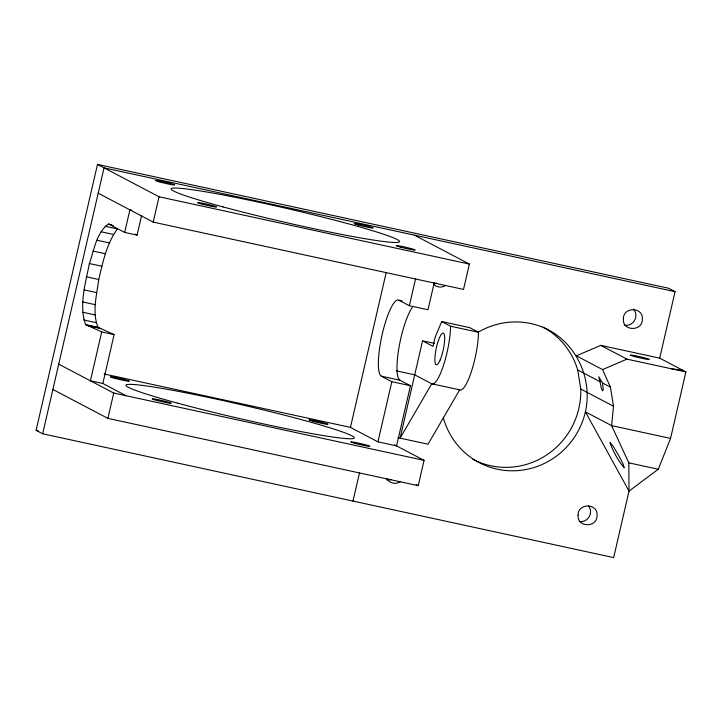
<?xml version="1.0" encoding="UTF-8"?>
<svg xmlns="http://www.w3.org/2000/svg" width="722" height="722" viewBox="0 0 722 722"><rect width="100%" height="100%" fill="white"/><g stroke="black" fill="none" stroke-linecap="round" stroke-linejoin="round"><path stroke-width="1.08" d="M126.151 395.755L102.831 383.49L114.112 334.611L101.703 331.921L85.575 324.602C78.725 304.919 85.62 283.286 89.375 263.548C94.176 250.128 96.197 232.863 108.471 224.028L110.547 224.479M114.112 334.611L97.984 327.301C91.956 312.103 96.721 295.063 98.77 279.477C102.885 262.068 106.612 243.603 117.424 228.928L105.015 226.239M659.709 358.148L600.74 345.36L576.373 355.829L602.572 369.601L610.433 387.145L613.51 406.251L611.588 425.619L628.817 462.847L629.015 491.113L613.664 557.592L42.652 433.778L36.1 430.33L97.497 164.408L668.509 288.222L675.061 291.67L659.709 358.148L685.9 371.929L670.558 438.407L658.293 469.237L629.015 491.113L585.398 411.847C592.591 380.178 577.609 345.387 548.729 330.044A74.862 72.904 -62.3 0 0 478.172 332.237M42.652 433.778L104.04 167.847L675.061 291.67M101.703 331.921L90.412 380.801L102.831 383.49M141.548 215.761L137.081 235.128L124.671 232.43L129.888 209.849L131.955 210.292M394.6 444.851L424.067 460.356L418.218 485.68L107.885 418.39L113.733 393.066L58.726 364.132M414.374 235.146L469.381 264.072L463.533 289.405L153.199 222.114L159.048 196.781L97.497 164.408M402.181 300.921L398.896 300.208A39.06 8.574 -77.8 0 0 382.263 334.069A39.06 8.574 -77.8 0 0 381.351 376.189L391.829 381.703L410.448 385.738L396.568 445.889L377.949 441.855L350.441 427.388L386.108 272.907M352.986 501.068L359.475 472.964M377.949 441.855L391.829 381.703M434.274 282.555L427.993 309.756L409.374 305.722L415.655 278.512M422.55 340.865L400.096 438.155L431.738 383.788A35.802 7.861 -77.8 0 0 443.353 365.792A35.802 7.861 -77.8 0 0 450.555 327.021L450.501 326.209L441.693 321.57L435.122 337.318L433.029 346.38L422.55 340.865L434.427 343.329M441.693 321.57L469.625 327.626L478.433 332.264L478.487 333.077A35.802 7.861 -77.8 0 1 471.286 371.848A35.802 7.861 -77.8 0 1 459.67 389.844L428.029 444.21L397.957 437.685M602.572 369.601L626.94 359.141L685.9 371.929M671.072 368.707L682.877 370.332M159.048 196.781L469.381 264.072M110.006 224.722L112.072 225.174M108.471 224.028L113.372 225.851M101.098 231.771L113.516 234.46M97.01 240.245L109.419 242.935M450.501 326.209L478.433 332.264M93.003 251.075L105.421 253.774M89.375 263.548L101.784 266.238M86.36 276.788L98.77 279.477M84.167 289.901L96.577 292.59M82.94 301.995L95.358 304.693M396.522 370.891L414.717 374.835L431.738 383.788L459.67 389.844M670.558 438.407L611.588 425.619L585.398 411.847A74.862 72.904 -62.3 0 1 515.201 470.753A74.862 72.904 -62.3 0 1 443.218 417.316M381.351 376.189L399.979 380.223L410.728 385.882M82.777 312.256L95.187 314.945M83.671 319.963L96.08 322.653M85.575 324.602L97.984 327.301M86.956 325.234L99.374 327.923M88.346 325.866L100.764 328.555M628.817 462.847L658.293 469.237M104.13 373.978L350.441 427.388M113.733 393.066L424.067 460.356M36.1 430.33L38.302 430.808M600.74 345.36L626.94 359.141M543.161 327.12A74.862 72.904 -62.3 0 1 577.69 369.917L600.018 381.667L601.399 388.427L602.653 390.927L603.249 389.402L602.509 382.976L598.791 376.794L600.018 381.667M602.509 382.976L610.433 387.145M577.69 369.917L580.768 389.032L613.51 406.251M398.896 300.208L409.374 305.722M98.192 193.18L153.199 222.114M135.167 234.118L137.081 235.128M111.296 225.399L124.671 232.43M416.26 484.652L418.218 485.68M52.877 389.456L107.885 418.39M433.922 284.585L435.944 286.02A9.765 9.512 -62.3 0 0 445.51 285.515M436.684 283.159A9.765 9.512 -62.3 0 1 434.22 283.62M391.369 479.435A9.765 9.512 -62.3 0 1 386.414 479.697M633.465 309.016A9.765 9.512 -62.3 0 1 624.142 325.144M588.448 505.644A9.765 9.512 -62.3 0 1 580.019 521.6M580.768 389.032A74.862 72.904 -62.3 0 1 472.757 459.246M400.196 481.791A9.765 9.512 -62.3 0 1 387.028 478.939M399.979 380.223A39.06 8.574 -77.8 0 1 398.887 348.076A39.06 8.574 -77.8 0 1 412.415 307.274M578.069 515.219C576.95 527.773 597.464 527.881 597.058 515.508C598.186 502.963 577.663 502.855 578.069 515.219M623.384 318.943C622.265 331.497 642.779 331.597 642.372 319.232C643.501 306.688 622.978 306.579 623.384 318.943M610.171 442.685L610.036 443.091C613.519 451.873 618.077 460.618 624.205 467.802L623.167 464.183L618.628 455.329L613.24 446.422L610.171 442.685M634.024 356.415A9.765 0.578 13 0 0 649.24 359.52A9.765 0.578 13 0 0 636.154 355.883A9.765 0.578 13 0 0 634.024 356.415M440.122 360.034A16.272 3.574 -77.8 0 0 443.84 333.519A16.272 3.574 -77.8 0 0 435.366 353.347A16.272 3.574 -77.8 0 0 440.122 360.034M223.08 206.916A117.172 6.949 13 0 0 399.419 241.879A117.172 6.949 13 0 0 233.72 197.025A117.172 6.949 13 0 0 223.08 206.916M358.437 225.056A9.765 0.578 13 0 0 373.247 228.008A9.765 0.578 13 0 0 359.583 224.289A9.765 0.578 13 0 0 358.437 225.056M159.95 182.025A9.765 0.578 13 0 0 174.643 184.94A9.765 0.578 13 0 0 160.835 181.195A9.765 0.578 13 0 0 159.95 182.025M201.862 204.064A9.765 0.578 13 0 0 216.555 206.979A9.765 0.578 13 0 0 202.747 203.243A9.765 0.578 13 0 0 201.862 204.064M400.475 247.132A9.765 0.578 13 0 0 415.168 250.047A9.765 0.578 13 0 0 401.36 246.31A9.765 0.578 13 0 0 400.475 247.132M313.122 421.332A9.765 0.578 13 0 0 327.932 424.292A9.765 0.578 13 0 0 314.269 420.574A9.765 0.578 13 0 0 313.122 421.332M114.636 378.301A9.765 0.578 13 0 0 129.328 381.216A9.765 0.578 13 0 0 115.52 377.48A9.765 0.578 13 0 0 114.636 378.301M156.548 400.349A9.765 0.578 13 0 0 171.24 403.264A9.765 0.578 13 0 0 157.432 399.519A9.765 0.578 13 0 0 156.548 400.349M355.161 443.416A9.765 0.578 13 0 0 369.854 446.322A9.765 0.578 13 0 0 356.045 442.586A9.765 0.578 13 0 0 355.161 443.416M177.756 403.192A117.172 6.949 13 0 0 354.105 438.164A117.172 6.949 13 0 0 188.406 393.31A117.172 6.949 13 0 0 177.756 403.192"/></g></svg>
